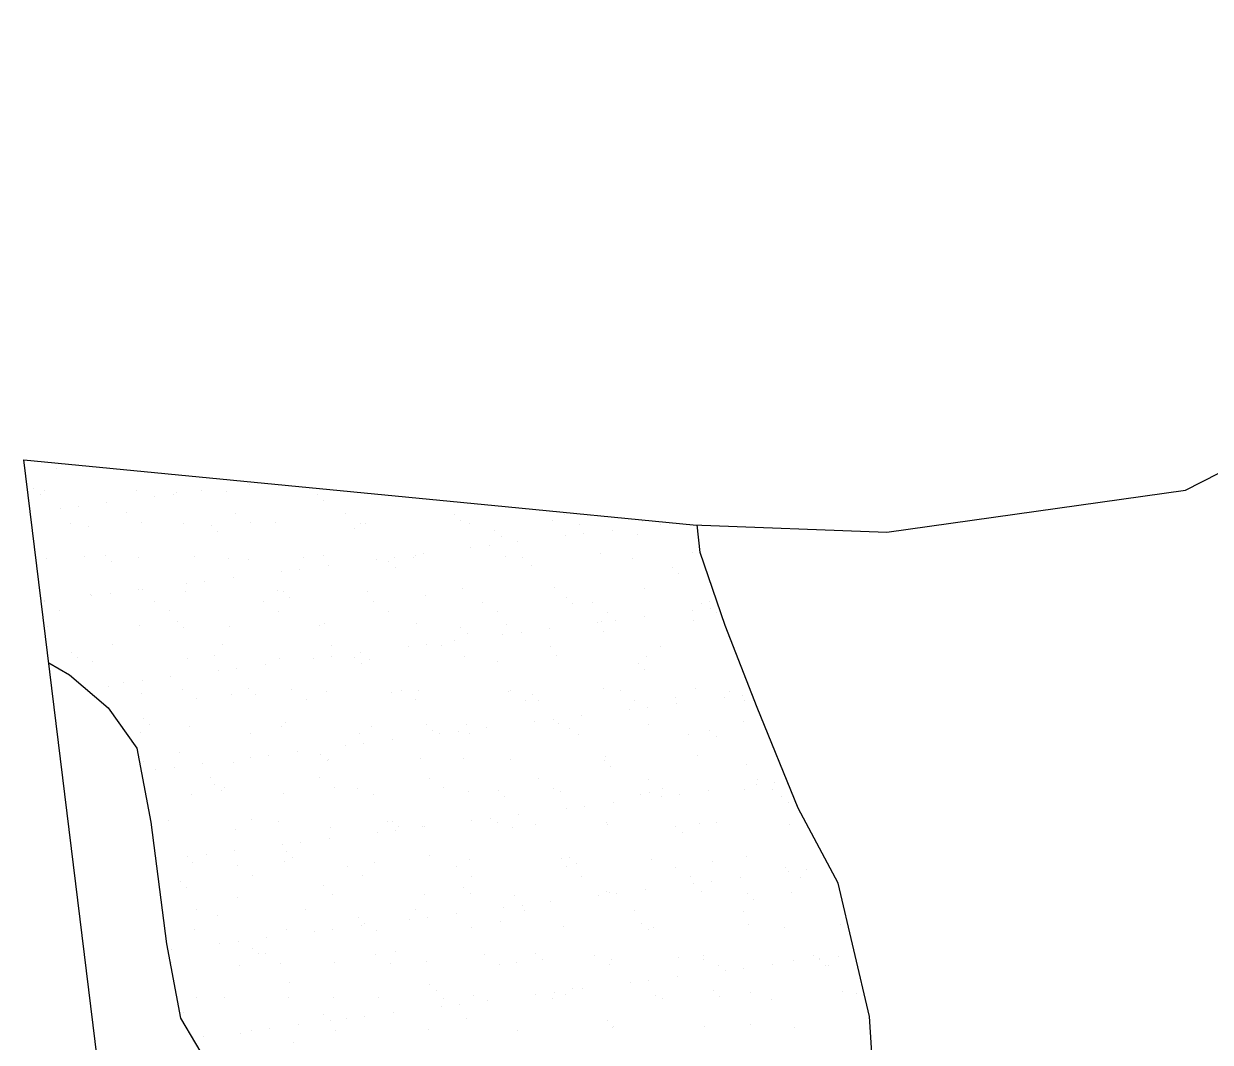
# Model space of a CAD drawing. Header units: metres. Extents: x 333536 to 337815, y 1785626 to 1790023.
# Drawn here: x 333536 to 334211, y 1789199 to 1789778 of the extents above; entities that cross this region are included whole.
import ezdxf

# ---------------------------------------------------------------- set-up
doc = ezdxf.new("R2010")
doc.units = ezdxf.units.M
doc.layers.add('SAND DUNES', color=42, linetype='Continuous')

msp = doc.modelspace()

# ---------------------------------------------------------------- linework, layer by layer
at = {"color": 3}
for points in [[(333536.23, 1789530.11), (333804.24, 1789504.16), (333917.08, 1789493.23), (334027.09, 1789489.02), (334197.08, 1789512.9), (334302.32, 1789566.61), (334399.57, 1789569.12), (334470.75, 1789624.46), (334648.48, 1789694.16), (334674.77, 1789751.49), (334736.87, 1789740.87), (334866.47, 1789756.43), (334969.94, 1789778.26)], [(333960.73, 1787485.95), (333934.53, 1787690.34), (333937.63, 1787715.24), (333916.85, 1787852.66), (333904.49, 1787934.43), (333860.65, 1788175.03), (333835.68, 1788321.5), (333820.41, 1788419.76), (333786.72, 1788527.79), (333698.51, 1788770.97), (333594.2, 1789058.54), (333536.23, 1789530.11)]]:
    msp.add_lwpolyline(points, dxfattribs=at)
at = {"layer": 'SAND DUNES', "linetype": 'Continuous'}
for p, q in [((333555.09, 1789525.48), (333555.09, 1789525.48)), ((333541.93, 1789513.67), (333541.93, 1789513.67)), ((333664.61, 1789515.96), (333664.61, 1789515.96)), ((333545.6, 1789510.27), (333545.6, 1789510.27)), ((333547.9, 1789512.53), (333547.9, 1789512.53)), ((333600.25, 1789512.91), (333600.25, 1789512.91)), ((333610.73, 1789509.17), (333610.73, 1789509.17)), ((333621.15, 1789510.49), (333621.15, 1789510.49)), ((333623.13, 1789511.45), (333623.13, 1789511.45)), ((333637.42, 1789512.54), (333637.42, 1789512.54)), ((333651.41, 1789512.38), (333651.41, 1789512.38)), ((333703.16, 1789510.32), (333703.16, 1789510.32)), ((333706.82, 1789506.92), (333706.82, 1789506.92)), ((333556.86, 1789502.38), (333556.86, 1789502.38)), ((333567.28, 1789503.7), (333567.28, 1789503.7)), ((333583.55, 1789505.75), (333583.55, 1789505.75)), ((333594.59, 1789500.01), (333594.59, 1789500.01)), ((333540.71, 1789494.82), (333540.71, 1789494.82)), ((333562.91, 1789494.23), (333562.91, 1789494.23)), ((333602.99, 1789494.59), (333602.99, 1789494.59)), ((333627.19, 1789494), (333627.19, 1789494)), ((333642.94, 1789493.1), (333642.94, 1789493.1)), ((333656.87, 1789499.77), (333656.87, 1789499.77)), ((333665.27, 1789494.35), (333665.27, 1789494.35)), ((333679.55, 1789494.38), (333679.55, 1789494.38)), ((333719.15, 1789499.54), (333719.15, 1789499.54)), ((333727.56, 1789494.12), (333727.56, 1789494.12)), ((333730.71, 1789493.85), (333730.71, 1789493.85)), ((333781.44, 1789499.31), (333781.44, 1789499.31)), ((333784.73, 1789495.5), (333784.73, 1789495.5)), ((333789.84, 1789493.89), (333789.84, 1789493.89)), ((333837.09, 1789495.88), (333837.09, 1789495.88)), ((333843.72, 1789499.08), (333843.72, 1789499.08)), ((333852.12, 1789493.66), (333852.12, 1789493.66)), ((333888.25, 1789495.35), (333888.25, 1789495.35)), ((333898.27, 1789493.66), (333898.27, 1789493.66)), ((333914.4, 1789493.43), (333914.4, 1789493.43)), ((333573.16, 1789492.36), (333573.16, 1789492.36)), ((333646.6, 1789489.7), (333646.6, 1789489.7)), ((333724.13, 1789490.88), (333724.13, 1789490.88)), ((333804.16, 1789489.75), (333804.16, 1789489.75)), ((333807.83, 1789486.36), (333807.83, 1789486.36)), ((333844.39, 1789486.88), (333844.39, 1789486.88)), ((333854.81, 1789488.19), (333854.81, 1789488.19)), ((333871.08, 1789490.24), (333871.08, 1789490.24)), ((333885.36, 1789487.54), (333885.36, 1789487.54)), ((333790.52, 1789480.09), (333790.52, 1789480.09)), ((333800.94, 1789481.4), (333800.94, 1789481.4)), ((333817.21, 1789483.45), (333817.21, 1789483.45)), ((333548.94, 1789473.99), (333548.94, 1789473.99)), ((333570.96, 1789475.31), (333570.96, 1789475.31)), ((333582.72, 1789475.88), (333582.72, 1789475.88)), ((333601.3, 1789474.36), (333601.3, 1789474.36)), ((333633.25, 1789475.08), (333633.25, 1789475.08)), ((333652.46, 1789473.83), (333652.46, 1789473.83)), ((333663.92, 1789473.66), (333663.92, 1789473.66)), ((333695.53, 1789474.84), (333695.53, 1789474.84)), ((333706.49, 1789475.48), (333706.49, 1789475.48)), ((333736.65, 1789473.3), (333736.65, 1789473.3)), ((333747.06, 1789474.61), (333747.06, 1789474.61)), ((333757.81, 1789474.61), (333757.81, 1789474.61)), ((333758.84, 1789475.86), (333758.84, 1789475.86)), ((333763.34, 1789476.66), (333763.34, 1789476.66)), ((333810, 1789475.33), (333810, 1789475.33)), ((333820.09, 1789474.38), (333820.09, 1789474.38)), ((333864.03, 1789476.98), (333864.03, 1789476.98)), ((333882.38, 1789474.15), (333882.38, 1789474.15)), ((333916.38, 1789477.36), (333916.38, 1789477.36)), ((333586.39, 1789472.48), (333586.39, 1789472.48)), ((333682.77, 1789466.51), (333682.77, 1789466.51)), ((333693.19, 1789467.82), (333693.19, 1789467.82)), ((333709.46, 1789469.87), (333709.46, 1789469.87)), ((333743.94, 1789472.53), (333743.94, 1789472.53)), ((333747.61, 1789469.14), (333747.61, 1789469.14)), ((333825.14, 1789470.32), (333825.14, 1789470.32)), ((333905.16, 1789469.19), (333905.16, 1789469.19)), ((333628.9, 1789459.72), (333628.9, 1789459.72)), ((333639.32, 1789461.03), (333639.32, 1789461.03)), ((333655.59, 1789463.08), (333655.59, 1789463.08)), ((333908.83, 1789465.79), (333908.83, 1789465.79)), ((333574.21, 1789453.81), (333574.21, 1789453.81)), ((333575.03, 1789452.93), (333575.03, 1789452.93)), ((333585.44, 1789454.24), (333585.44, 1789454.24)), ((333601.71, 1789456.29), (333601.71, 1789456.29)), ((333603.7, 1789456.44), (333603.7, 1789456.44)), ((333628.24, 1789455.46), (333628.24, 1789455.46)), ((333680.59, 1789455.84), (333680.59, 1789455.84)), ((333683.72, 1789455.31), (333683.72, 1789455.31)), ((333731.75, 1789455.31), (333731.75, 1789455.31)), ((333764.92, 1789453.1), (333764.92, 1789453.1)), ((333785.78, 1789456.96), (333785.78, 1789456.96)), ((333838.13, 1789457.34), (333838.13, 1789457.34)), ((333889.29, 1789456.81), (333889.29, 1789456.81)), ((333547.84, 1789449.5), (333547.84, 1789449.5)), ((333548.18, 1789450.07), (333548.18, 1789450.07)), ((333610.46, 1789449.83), (333610.46, 1789449.83)), ((333672.75, 1789449.6), (333672.75, 1789449.6)), ((333687.39, 1789451.91), (333687.39, 1789451.91)), ((333735.03, 1789449.37), (333735.03, 1789449.37)), ((333797.31, 1789449.14), (333797.31, 1789449.14)), ((333844.94, 1789451.96), (333844.94, 1789451.96)), ((333848.61, 1789448.57), (333848.61, 1789448.57)), ((333859.59, 1789448.91), (333859.59, 1789448.91)), ((333921.88, 1789448.68), (333921.88, 1789448.68)), ((333926.14, 1789449.75), (333926.14, 1789449.75)), ((333556.58, 1789444.65), (333556.58, 1789444.65)), ((333618.87, 1789444.42), (333618.87, 1789444.42)), ((333681.15, 1789444.18), (333681.15, 1789444.18)), ((333743.43, 1789443.95), (333743.43, 1789443.95)), ((333805.71, 1789443.72), (333805.71, 1789443.72)), ((333868, 1789443.49), (333868, 1789443.49)), ((333889.25, 1789440.78), (333889.25, 1789440.78)), ((333916.43, 1789444.21), (333916.43, 1789444.21)), ((333926.85, 1789445.52), (333926.85, 1789445.52)), ((333930.28, 1789443.26), (333930.28, 1789443.26)), ((333549.99, 1789435.44), (333549.99, 1789435.44)), ((333602.34, 1789435.82), (333602.34, 1789435.82)), ((333623.5, 1789438.09), (333623.5, 1789438.09)), ((333627.17, 1789434.69), (333627.17, 1789434.69)), ((333653.5, 1789435.29), (333653.5, 1789435.29)), ((333704.7, 1789435.87), (333704.7, 1789435.87)), ((333707.53, 1789436.94), (333707.53, 1789436.94)), ((333759.89, 1789437.32), (333759.89, 1789437.32)), ((333784.72, 1789434.74), (333784.72, 1789434.74)), ((333811.05, 1789436.79), (333811.05, 1789436.79)), ((333835.38, 1789433.99), (333835.38, 1789433.99)), ((333862.56, 1789437.42), (333862.56, 1789437.42)), ((333865.07, 1789438.44), (333865.07, 1789438.44)), ((333865.92, 1789432.53), (333865.92, 1789432.53)), ((333872.98, 1789438.73), (333872.98, 1789438.73)), ((333917.43, 1789438.81), (333917.43, 1789438.81)), ((333781.5, 1789427.2), (333781.5, 1789427.2)), ((333788.39, 1789431.35), (333788.39, 1789431.35)), ((333808.69, 1789430.63), (333808.69, 1789430.63)), ((333819.1, 1789431.94), (333819.1, 1789431.94)), ((333563.28, 1789420.87), (333563.28, 1789420.87)), ((333586.84, 1789425.14), (333586.84, 1789425.14)), ((333649.12, 1789424.9), (333649.12, 1789424.9)), ((333711.4, 1789424.67), (333711.4, 1789424.67)), ((333727.63, 1789420.41), (333727.63, 1789420.41)), ((333754.81, 1789423.84), (333754.81, 1789423.84)), ((333765.23, 1789425.15), (333765.23, 1789425.15)), ((333773.69, 1789424.44), (333773.69, 1789424.44)), ((333835.97, 1789424.21), (333835.97, 1789424.21)), ((333839.18, 1789418.79), (333839.18, 1789418.79)), ((333898.25, 1789423.98), (333898.25, 1789423.98)), ((333566.95, 1789417.47), (333566.95, 1789417.47)), ((333575.26, 1789415.27), (333575.26, 1789415.27)), ((333629.28, 1789416.92), (333629.28, 1789416.92)), ((333644.48, 1789418.65), (333644.48, 1789418.65)), ((333673.75, 1789413.62), (333673.75, 1789413.62)), ((333681.64, 1789417.3), (333681.64, 1789417.3)), ((333700.94, 1789417.05), (333700.94, 1789417.05)), ((333711.36, 1789418.36), (333711.36, 1789418.36)), ((333724.5, 1789417.52), (333724.5, 1789417.52)), ((333728.17, 1789414.13), (333728.17, 1789414.13)), ((333732.8, 1789416.77), (333732.8, 1789416.77)), ((333786.83, 1789418.42), (333786.83, 1789418.42)), ((333805.7, 1789415.31), (333805.7, 1789415.31)), ((333885.73, 1789414.18), (333885.73, 1789414.18)), ((333890.34, 1789418.27), (333890.34, 1789418.27)), ((333619.88, 1789406.83), (333619.88, 1789406.83)), ((333647.07, 1789410.26), (333647.07, 1789410.26)), ((333657.48, 1789411.57), (333657.48, 1789411.57)), ((333889.39, 1789410.78), (333889.39, 1789410.78)), ((333584.26, 1789401.43), (333584.26, 1789401.43)), ((333593.19, 1789403.47), (333593.19, 1789403.47)), ((333603.61, 1789404.78), (333603.61, 1789404.78)), ((333626.34, 1789399.66), (333626.34, 1789399.66)), ((333664.29, 1789400.3), (333664.29, 1789400.3)), ((333688.62, 1789399.43), (333688.62, 1789399.43)), ((333750.9, 1789399.2), (333750.9, 1789399.2)), ((333760.93, 1789398.77), (333760.93, 1789398.77)), ((333813.19, 1789398.97), (333813.19, 1789398.97)), ((333866.12, 1789399.89), (333866.12, 1789399.89)), ((333875.47, 1789398.74), (333875.47, 1789398.74)), ((333918.48, 1789400.27), (333918.48, 1789400.27)), ((333603.39, 1789397.28), (333603.39, 1789397.28)), ((333634.74, 1789394.24), (333634.74, 1789394.24)), ((333654.55, 1789396.75), (333654.55, 1789396.75)), ((333667.95, 1789396.9), (333667.95, 1789396.9)), ((333697.02, 1789394.01), (333697.02, 1789394.01)), ((333708.58, 1789398.4), (333708.58, 1789398.4)), ((333745.48, 1789398.09), (333745.48, 1789398.09)), ((333759.31, 1789393.78), (333759.31, 1789393.78)), ((333812.09, 1789398.25), (333812.09, 1789398.25)), ((333821.59, 1789393.55), (333821.59, 1789393.55)), ((333825.51, 1789396.96), (333825.51, 1789396.96)), ((333829.18, 1789393.56), (333829.18, 1789393.56)), ((333883.87, 1789393.32), (333883.87, 1789393.32)), ((333906.71, 1789394.74), (333906.71, 1789394.74)), ((333934.6, 1789394.75), (333934.6, 1789394.75)), ((333937.75, 1789398.51), (333937.75, 1789398.51)), ((333945.02, 1789396.06), (333945.02, 1789396.06)), ((333946.15, 1789393.09), (333946.15, 1789393.09)), ((333880.73, 1789387.96), (333880.73, 1789387.96)), ((333891.15, 1789389.27), (333891.15, 1789389.27)), ((333907.42, 1789391.33), (333907.42, 1789391.33)), ((333604.07, 1789383.08), (333604.07, 1789383.08)), ((333607.73, 1789379.68), (333607.73, 1789379.68)), ((333630.33, 1789378.38), (333630.33, 1789378.38)), ((333682.69, 1789378.75), (333682.69, 1789378.75)), ((333685.26, 1789380.87), (333685.26, 1789380.87)), ((333765.29, 1789379.73), (333765.29, 1789379.73)), ((333787.87, 1789379.87), (333787.87, 1789379.87)), ((333826.85, 1789381.17), (333826.85, 1789381.17)), ((333837.27, 1789382.49), (333837.27, 1789382.49)), ((333840.23, 1789380.25), (333840.23, 1789380.25)), ((333853.54, 1789384.54), (333853.54, 1789384.54)), ((333891.39, 1789379.72), (333891.39, 1789379.72)), ((333945.42, 1789381.37), (333945.42, 1789381.37)), ((333602.71, 1789374.97), (333602.71, 1789374.97)), ((333665, 1789374.73), (333665, 1789374.73)), ((333727.28, 1789374.5), (333727.28, 1789374.5)), ((333733.85, 1789378.23), (333733.85, 1789378.23)), ((333768.96, 1789376.34), (333768.96, 1789376.34)), ((333772.98, 1789374.38), (333772.98, 1789374.38)), ((333783.4, 1789375.7), (333783.4, 1789375.7)), ((333789.56, 1789374.27), (333789.56, 1789374.27)), ((333799.67, 1789377.75), (333799.67, 1789377.75)), ((333846.49, 1789377.52), (333846.49, 1789377.52)), ((333851.84, 1789374.04), (333851.84, 1789374.04)), ((333914.13, 1789373.81), (333914.13, 1789373.81)), ((333926.51, 1789376.39), (333926.51, 1789376.39)), ((333930.18, 1789372.99), (333930.18, 1789372.99)), ((333719.11, 1789367.59), (333719.11, 1789367.59)), ((333729.52, 1789368.91), (333729.52, 1789368.91)), ((333745.79, 1789370.96), (333745.79, 1789370.96)), ((333604.44, 1789358.73), (333604.44, 1789358.73)), ((333625.05, 1789363.64), (333625.05, 1789363.64)), ((333655.6, 1789358.21), (333655.6, 1789358.21)), ((333665.23, 1789360.8), (333665.23, 1789360.8)), ((333675.65, 1789362.12), (333675.65, 1789362.12)), ((333691.92, 1789364.17), (333691.92, 1789364.17)), ((333705.07, 1789362.51), (333705.07, 1789362.51)), ((333708.74, 1789359.12), (333708.74, 1789359.12)), ((333709.63, 1789359.85), (333709.63, 1789359.85)), ((333761.98, 1789360.23), (333761.98, 1789360.23)), ((333786.27, 1789360.3), (333786.27, 1789360.3)), ((333813.14, 1789359.7), (333813.14, 1789359.7)), ((333866.29, 1789359.17), (333866.29, 1789359.17)), ((333867.17, 1789361.35), (333867.17, 1789361.35)), ((333919.52, 1789361.73), (333919.52, 1789361.73)), ((333611.36, 1789354.01), (333611.36, 1789354.01)), ((333621.78, 1789355.33), (333621.78, 1789355.33)), ((333638.05, 1789357.38), (333638.05, 1789357.38)), ((333869.96, 1789355.77), (333869.96, 1789355.77)), ((333947.49, 1789356.95), (333947.49, 1789356.95)), ((333642.21, 1789349.49), (333642.21, 1789349.49)), ((333644.85, 1789345.29), (333644.85, 1789345.29)), ((333704.5, 1789349.26), (333704.5, 1789349.26)), ((333766.78, 1789349.03), (333766.78, 1789349.03)), ((333829.06, 1789348.8), (333829.06, 1789348.8)), ((333891.34, 1789348.57), (333891.34, 1789348.57)), ((333952.77, 1789345.29), (333952.77, 1789345.29)), ((333953.63, 1789348.34), (333953.63, 1789348.34)), ((333963.19, 1789346.61), (333963.19, 1789346.61)), ((333631.38, 1789339.83), (333631.38, 1789339.83)), ((333648.52, 1789341.9), (333648.52, 1789341.9)), ((333650.62, 1789344.07), (333650.62, 1789344.07)), ((333683.73, 1789340.21), (333683.73, 1789340.21)), ((333712.9, 1789343.84), (333712.9, 1789343.84)), ((333726.05, 1789343.08), (333726.05, 1789343.08)), ((333734.89, 1789339.68), (333734.89, 1789339.68)), ((333775.18, 1789343.61), (333775.18, 1789343.61)), ((333788.92, 1789341.33), (333788.92, 1789341.33)), ((333806.07, 1789341.95), (333806.07, 1789341.95)), ((333809.74, 1789338.55), (333809.74, 1789338.55)), ((333837.47, 1789343.38), (333837.47, 1789343.38)), ((333841.27, 1789341.71), (333841.27, 1789341.71)), ((333887.27, 1789339.73), (333887.27, 1789339.73)), ((333892.43, 1789341.18), (333892.43, 1789341.18)), ((333898.89, 1789338.51), (333898.89, 1789338.51)), ((333899.75, 1789343.15), (333899.75, 1789343.15)), ((333909.31, 1789339.82), (333909.31, 1789339.82)), ((333925.58, 1789341.87), (333925.58, 1789341.87)), ((333946.46, 1789342.83), (333946.46, 1789342.83)), ((333962.03, 1789342.92), (333962.03, 1789342.92)), ((333967.29, 1789338.6), (333967.29, 1789338.6)), ((333845.02, 1789331.72), (333845.02, 1789331.72)), ((333855.44, 1789333.03), (333855.44, 1789333.03)), ((333871.71, 1789335.08), (333871.71, 1789335.08)), ((333970.96, 1789335.2), (333970.96, 1789335.2)), ((333618.59, 1789324.79), (333618.59, 1789324.79)), ((333665.83, 1789325.86), (333665.83, 1789325.86)), ((333680.87, 1789324.56), (333680.87, 1789324.56)), ((333743.15, 1789324.33), (333743.15, 1789324.33)), ((333745.85, 1789324.73), (333745.85, 1789324.73)), ((333791.15, 1789324.93), (333791.15, 1789324.93)), ((333801.56, 1789326.24), (333801.56, 1789326.24)), ((333817.84, 1789328.29), (333817.84, 1789328.29)), ((333656.64, 1789319.66), (333656.64, 1789319.66)), ((333710.67, 1789321.31), (333710.67, 1789321.31)), ((333737.27, 1789318.14), (333737.27, 1789318.14)), ((333747.69, 1789319.45), (333747.69, 1789319.45)), ((333749.52, 1789321.33), (333749.52, 1789321.33)), ((333763.03, 1789321.69), (333763.03, 1789321.69)), ((333763.96, 1789321.5), (333763.96, 1789321.5)), ((333805.44, 1789324.1), (333805.44, 1789324.1)), ((333814.19, 1789321.16), (333814.19, 1789321.16)), ((333827.05, 1789322.51), (333827.05, 1789322.51)), ((333867.72, 1789323.87), (333867.72, 1789323.87)), ((333868.21, 1789322.81), (333868.21, 1789322.81)), ((333907.08, 1789321.38), (333907.08, 1789321.38)), ((333910.74, 1789317.98), (333910.74, 1789317.98)), ((333920.57, 1789323.18), (333920.57, 1789323.18)), ((333930, 1789323.64), (333930, 1789323.64)), ((333971.73, 1789322.66), (333971.73, 1789322.66)), ((333683.4, 1789311.35), (333683.4, 1789311.35)), ((333693.82, 1789312.66), (333693.82, 1789312.66)), ((333710.09, 1789314.71), (333710.09, 1789314.71)), ((333629.52, 1789304.56), (333629.52, 1789304.56)), ((333639.94, 1789305.87), (333639.94, 1789305.87)), ((333656.21, 1789307.92), (333656.21, 1789307.92)), ((333685.64, 1789307.5), (333685.64, 1789307.5)), ((333689.3, 1789304.11), (333689.3, 1789304.11)), ((333766.83, 1789305.29), (333766.83, 1789305.29)), ((333846.86, 1789304.16), (333846.86, 1789304.16)), ((333947.51, 1789304.28), (333947.51, 1789304.28)), ((333632.42, 1789301.29), (333632.42, 1789301.29)), ((333658.09, 1789299.32), (333658.09, 1789299.32)), ((333684.78, 1789301.67), (333684.78, 1789301.67)), ((333720.37, 1789299.09), (333720.37, 1789299.09)), ((333735.94, 1789301.14), (333735.94, 1789301.14)), ((333782.65, 1789298.86), (333782.65, 1789298.86)), ((333789.97, 1789302.79), (333789.97, 1789302.79)), ((333842.32, 1789303.17), (333842.32, 1789303.17)), ((333844.94, 1789298.63), (333844.94, 1789298.63)), ((333850.52, 1789300.76), (333850.52, 1789300.76)), ((333893.48, 1789302.64), (333893.48, 1789302.64)), ((333907.22, 1789298.4), (333907.22, 1789298.4)), ((333928.05, 1789301.94), (333928.05, 1789301.94)), ((333969.5, 1789298.17), (333969.5, 1789298.17)), ((333666.49, 1789293.9), (333666.49, 1789293.9)), ((333728.78, 1789293.67), (333728.78, 1789293.67)), ((333791.06, 1789293.44), (333791.06, 1789293.44)), ((333853.34, 1789293.21), (333853.34, 1789293.21)), ((333915.62, 1789292.98), (333915.62, 1789292.98)), ((333943.75, 1789292.41), (333943.75, 1789292.41)), ((333970.93, 1789295.84), (333970.93, 1789295.84)), ((333977.91, 1789292.75), (333977.91, 1789292.75)), ((333981.35, 1789297.15), (333981.35, 1789297.15)), ((333625.42, 1789290.28), (333625.42, 1789290.28)), ((333629.08, 1789286.89), (333629.08, 1789286.89)), ((333706.61, 1789288.07), (333706.61, 1789288.07)), ((333786.64, 1789286.94), (333786.64, 1789286.94)), ((333867.84, 1789284.72), (333867.84, 1789284.72)), ((333869.26, 1789284.26), (333869.26, 1789284.26)), ((333889.88, 1789285.62), (333889.88, 1789285.62)), ((333917.06, 1789289.05), (333917.06, 1789289.05)), ((333921.62, 1789284.64), (333921.62, 1789284.64)), ((333927.48, 1789290.36), (333927.48, 1789290.36)), ((333972.78, 1789284.11), (333972.78, 1789284.11)), ((333657.69, 1789281.12), (333657.69, 1789281.12)), ((333711.72, 1789282.77), (333711.72, 1789282.77)), ((333764.07, 1789283.15), (333764.07, 1789283.15)), ((333790.31, 1789283.54), (333790.31, 1789283.54)), ((333815.23, 1789282.62), (333815.23, 1789282.62)), ((333836, 1789278.83), (333836, 1789278.83)), ((333863.19, 1789282.26), (333863.19, 1789282.26)), ((333873.6, 1789283.57), (333873.6, 1789283.57)), ((333947.86, 1789283.59), (333947.86, 1789283.59)), ((333951.53, 1789280.19), (333951.53, 1789280.19)), ((333634.46, 1789274.62), (333634.46, 1789274.62)), ((333646.4, 1789270.85), (333646.4, 1789270.85)), ((333696.75, 1789274.39), (333696.75, 1789274.39)), ((333759.03, 1789274.16), (333759.03, 1789274.16)), ((333782.13, 1789272.04), (333782.13, 1789272.04)), ((333809.31, 1789275.47), (333809.31, 1789275.47)), ((333819.73, 1789276.78), (333819.73, 1789276.78)), ((333821.31, 1789273.93), (333821.31, 1789273.93)), ((333883.59, 1789273.7), (333883.59, 1789273.7)), ((333945.88, 1789273.47), (333945.88, 1789273.47)), ((333726.42, 1789269.72), (333726.42, 1789269.72)), ((333728.25, 1789265.25), (333728.25, 1789265.25)), ((333730.09, 1789266.32), (333730.09, 1789266.32)), ((333755.44, 1789268.68), (333755.44, 1789268.68)), ((333765.86, 1789269.99), (333765.86, 1789269.99)), ((333791.01, 1789264.24), (333791.01, 1789264.24)), ((333807.62, 1789267.5), (333807.62, 1789267.5)), ((333843.37, 1789264.62), (333843.37, 1789264.62)), ((333887.64, 1789266.37), (333887.64, 1789266.37)), ((333894.53, 1789264.09), (333894.53, 1789264.09)), ((333948.56, 1789265.74), (333948.56, 1789265.74)), ((333968.84, 1789264.15), (333968.84, 1789264.15)), ((334000.91, 1789266.12), (334000.91, 1789266.12)), ((333633.47, 1789262.75), (333633.47, 1789262.75)), ((333674.38, 1789258.46), (333674.38, 1789258.46)), ((333685.83, 1789263.13), (333685.83, 1789263.13)), ((333701.56, 1789261.89), (333701.56, 1789261.89)), ((333711.98, 1789263.2), (333711.98, 1789263.2)), ((333736.99, 1789262.6), (333736.99, 1789262.6)), ((333891.31, 1789262.97), (333891.31, 1789262.97)), ((333620.51, 1789251.68), (333620.51, 1789251.68)), ((333647.69, 1789255.1), (333647.69, 1789255.1)), ((333658.11, 1789256.41), (333658.11, 1789256.41)), ((333666.2, 1789252.49), (333666.2, 1789252.49)), ((333747.4, 1789250.28), (333747.4, 1789250.28)), ((333620.09, 1789243.96), (333620.09, 1789243.96)), ((333669.87, 1789249.1), (333669.87, 1789249.1)), ((333673.96, 1789249.15), (333673.96, 1789249.15)), ((333682.37, 1789243.73), (333682.37, 1789243.73)), ((333712.77, 1789244.22), (333712.77, 1789244.22)), ((333736.25, 1789248.92), (333736.25, 1789248.92)), ((333744.65, 1789243.5), (333744.65, 1789243.5)), ((333765.12, 1789244.6), (333765.12, 1789244.6)), ((333798.53, 1789248.69), (333798.53, 1789248.69)), ((333816.28, 1789244.07), (333816.28, 1789244.07)), ((333827.42, 1789249.15), (333827.42, 1789249.15)), ((333831.09, 1789245.75), (333831.09, 1789245.75)), ((333860.81, 1789248.46), (333860.81, 1789248.46)), ((333870.31, 1789245.72), (333870.31, 1789245.72)), ((333908.62, 1789246.93), (333908.62, 1789246.93)), ((333922.66, 1789246.1), (333922.66, 1789246.1)), ((333923.09, 1789248.23), (333923.09, 1789248.23)), ((333973.82, 1789245.57), (333973.82, 1789245.57)), ((333985.38, 1789247.99), (333985.38, 1789247.99)), ((333988.64, 1789245.8), (333988.64, 1789245.8)), ((333989.1, 1789246.38), (333989.1, 1789246.38)), ((333999.52, 1789247.69), (333999.52, 1789247.69)), ((333658.74, 1789242.58), (333658.74, 1789242.58)), ((333806.93, 1789243.27), (333806.93, 1789243.27)), ((333869.22, 1789243.04), (333869.22, 1789243.04)), ((333931.5, 1789242.81), (333931.5, 1789242.81)), ((333935.23, 1789239.59), (333935.23, 1789239.59)), ((333945.64, 1789240.9), (333945.64, 1789240.9)), ((333961.92, 1789242.96), (333961.92, 1789242.96)), ((333992.31, 1789242.4), (333992.31, 1789242.4)), ((333993.78, 1789242.57), (333993.78, 1789242.57)), ((333687.18, 1789233.06), (333687.18, 1789233.06)), ((333767.2, 1789231.93), (333767.2, 1789231.93)), ((333881.35, 1789232.8), (333881.35, 1789232.8)), ((333891.77, 1789234.12), (333891.77, 1789234.12)), ((333908.04, 1789236.17), (333908.04, 1789236.17)), ((333634.52, 1789224.2), (333634.52, 1789224.2)), ((333650.34, 1789224.45), (333650.34, 1789224.45)), ((333686.87, 1789224.58), (333686.87, 1789224.58)), ((333712.62, 1789224.22), (333712.62, 1789224.22)), ((333738.03, 1789224.05), (333738.03, 1789224.05)), ((333770.87, 1789228.53), (333770.87, 1789228.53)), ((333774.9, 1789223.99), (333774.9, 1789223.99)), ((333792.06, 1789225.7), (333792.06, 1789225.7)), ((333827.48, 1789226.01), (333827.48, 1789226.01)), ((333837.19, 1789223.76), (333837.19, 1789223.76)), ((333837.9, 1789227.33), (333837.9, 1789227.33)), ((333844.41, 1789226.08), (333844.41, 1789226.08)), ((333848.4, 1789229.71), (333848.4, 1789229.71)), ((333854.17, 1789229.38), (333854.17, 1789229.38)), ((333895.57, 1789225.55), (333895.57, 1789225.55)), ((333899.47, 1789223.53), (333899.47, 1789223.53)), ((333928.42, 1789228.58), (333928.42, 1789228.58)), ((333932.09, 1789225.18), (333932.09, 1789225.18)), ((333949.6, 1789227.2), (333949.6, 1789227.2)), ((333961.75, 1789223.3), (333961.75, 1789223.3)), ((334001.96, 1789227.58), (334001.96, 1789227.58)), ((334009.62, 1789226.36), (334009.62, 1789226.36)), ((333773.61, 1789219.22), (333773.61, 1789219.22)), ((333784.02, 1789220.54), (333784.02, 1789220.54)), ((333800.29, 1789222.59), (333800.29, 1789222.59)), ((333626.96, 1789215.84), (333626.96, 1789215.84)), ((333706.98, 1789214.71), (333706.98, 1789214.71)), ((333710.65, 1789211.31), (333710.65, 1789211.31)), ((333719.73, 1789212.43), (333719.73, 1789212.43)), ((333730.15, 1789213.75), (333730.15, 1789213.75)), ((333746.42, 1789215.8), (333746.42, 1789215.8)), ((333788.18, 1789212.49), (333788.18, 1789212.49)), ((333868.21, 1789211.36), (333868.21, 1789211.36)), ((333659.78, 1789204.03), (333659.78, 1789204.03)), ((333665.86, 1789205.64), (333665.86, 1789205.64)), ((333676.28, 1789206.96), (333676.28, 1789206.96)), ((333692.55, 1789209.01), (333692.55, 1789209.01)), ((333713.81, 1789205.68), (333713.81, 1789205.68)), ((333766.17, 1789206.06), (333766.17, 1789206.06)), ((333817.33, 1789205.53), (333817.33, 1789205.53)), ((333871.35, 1789207.18), (333871.35, 1789207.18)), ((333871.87, 1789207.96), (333871.87, 1789207.96)), ((333923.71, 1789207.56), (333923.71, 1789207.56)), ((333949.4, 1789209.14), (333949.4, 1789209.14)), ((333974.87, 1789207.03), (333974.87, 1789207.03)), ((333638.67, 1789202.22), (333638.67, 1789202.22)), ((333689.84, 1789198.98), (333689.84, 1789198.98))]:
    msp.add_line(p, q, dxfattribs=at)
at = {"layer": 'SAND DUNES'}
for p, q in [((333921.03, 1789477.49), (333919.31, 1789493.14)), ((333935.17, 1789435.95), (333921.03, 1789477.49)), ((333953.42, 1789389.28), (333935.17, 1789435.95)), ((333550.42, 1789414.7), (333562.19, 1789407.89)), ((333562.19, 1789407.89), (333584.23, 1789389.12)), ((333584.23, 1789389.12), (333600.54, 1789366.24)), ((333976.73, 1789332.05), (333953.42, 1789389.28)), ((333600.54, 1789366.24), (333608.54, 1789324.04)), ((333999.5, 1789289.32), (333976.73, 1789332.05)), ((333608.54, 1789324.04), (333617.37, 1789254.78)), ((334017.31, 1789213.52), (333999.5, 1789289.32)), ((333617.37, 1789254.78), (333625.4, 1789212.51)), ((333625.4, 1789212.51), (333651.54, 1789168.65)), ((334022.53, 1789128.15), (334017.31, 1789213.52))]:
    msp.add_line(p, q, dxfattribs=at)

doc.saveas('drawing.dxf')
